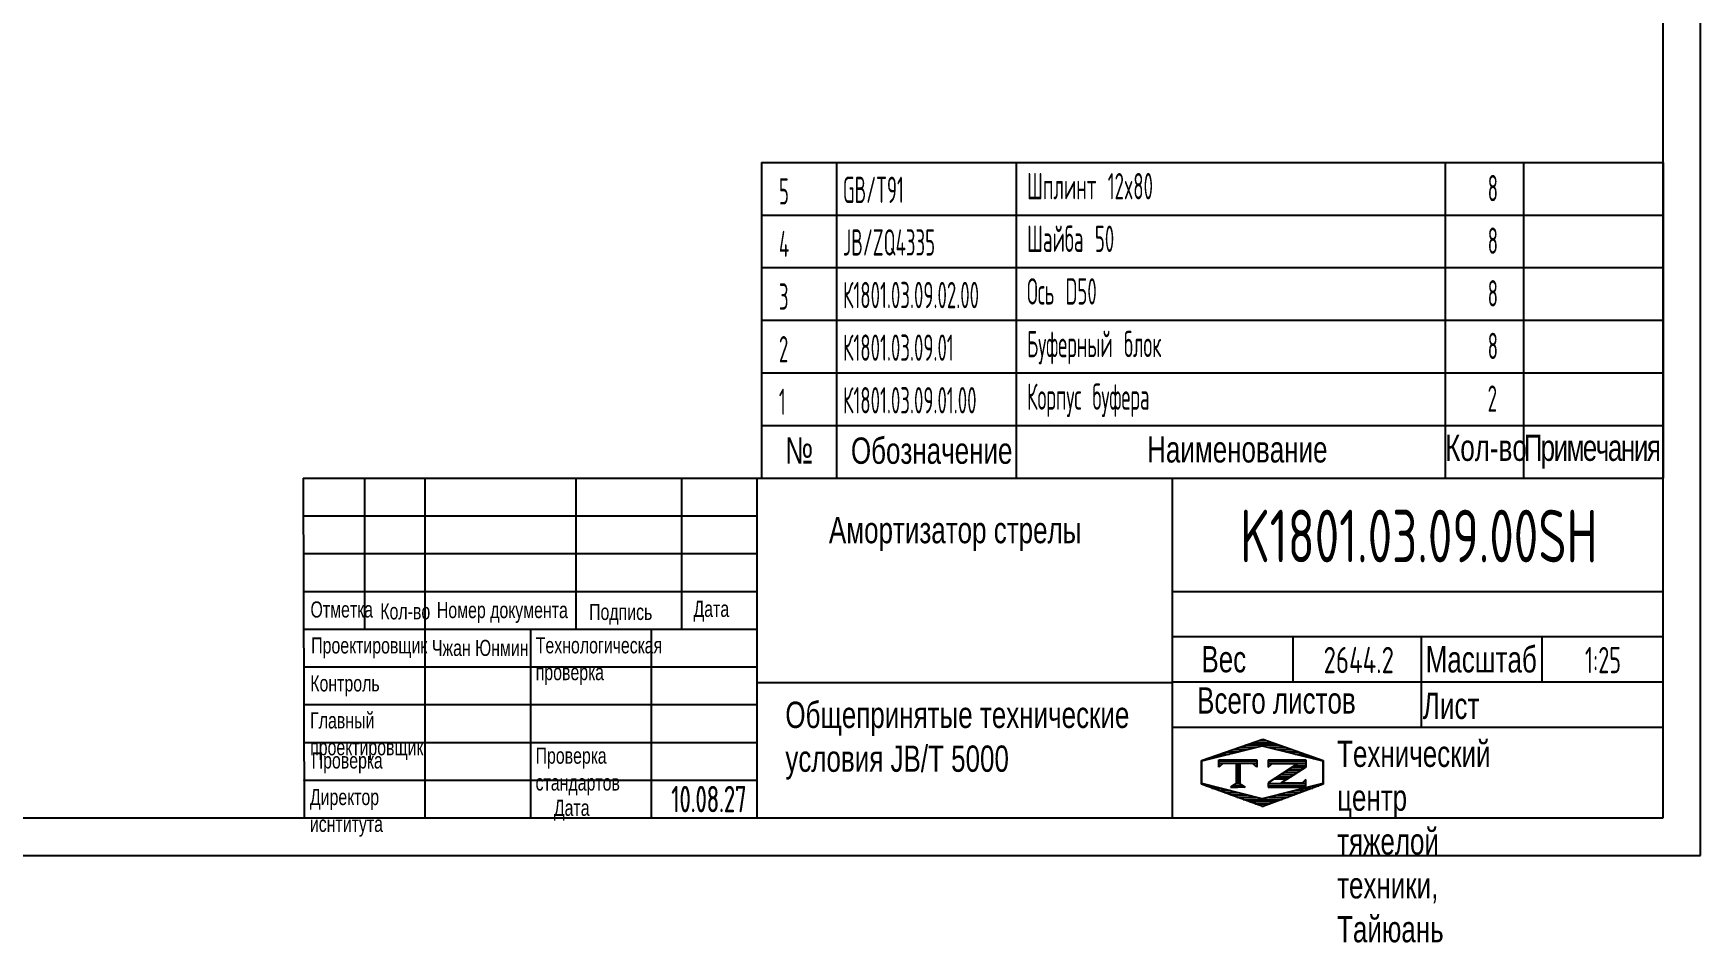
# Model space of a CAD drawing. Extents: x -460 to 10040, y 1734 to 9449.
# Drawn here: x 4493 to 10040, y 1734 to 4758 of the extents above; entities that cross this region are included whole.
import ezdxf
from ezdxf.enums import TextEntityAlignment as Align

# ---------------------------------------------------------------- set-up
doc = ezdxf.new("R2010")
doc.units = 0
doc.header["$LTSCALE"] = 250
doc.header["$MEASUREMENT"] = 0
doc.linetypes.add('G', pattern=[2, 1.25, -0.25, 0.25, -0.25])
doc.layers.get('0').update_dxf_attribs({"linetype": 'CONTINUOUS'})
for name, color, linetype in [('01', 7, 'CONTINUOUS'), ('02', 1, 'CONTINUOUS'), ('05', 4, 'G'), ('11', 3, 'CONTINUOUS'), ('THICK', 7, 'CONTINUOUS')]:
    doc.layers.add(name, color=color, linetype=linetype)
doc.styles.add('HZLIB', font='TXT.shx', dxfattribs={"width": 0.5, "height": 87.5})
doc.styles.get("Standard").update_dxf_attribs({"font": 'isocp.shx', "width": 0.707, "bigfont": 'intecad.shx'})

# ---------------------------------------------------------------- blocks, each defined once
blk = doc.blocks.new('*U473')
at = {"layer": '01'}
for points in [[(415, 5), (415, 292)], [(25, 5), (415, 5)]]:
    blk.add_lwpolyline(points, dxfattribs=at)
at = {"layer": '02'}
for points in [[(420, 0), (420, 297)], [(0, 0), (420, 0)]]:
    blk.add_lwpolyline(points, dxfattribs=at)
blk = doc.blocks.new('*X488')
at = {"color": 0}
for p, q in [((127.06, 7.8), (132.06, 7.8)), ((127.06, 7.5), (132.06, 7.5)), ((127.06, 7.2), (127.32, 7.2)), ((130.16, 6.9), (131.98, 6.9)), ((130.62, 7.2), (132.06, 7.2)), ((127.84, 5.4), (129.64, 5.4)), ((128.3, 5.7), (130.1, 5.7)), ((128.77, 6), (130.57, 6)), ((129.23, 6.3), (131.04, 6.3)), ((129.7, 6.6), (131.51, 6.6))]:
    blk.add_line(p, q, dxfattribs=at)
blk = doc.blocks.new('*X489')
at = {"color": 0}
for p, q in [((127.06, 4.8), (132.06, 4.8)), ((127.06, 4.5), (132.06, 4.5)), ((131.84, 5.1), (132.06, 5.1))]:
    blk.add_line(p, q, dxfattribs=at)
blk = doc.blocks.new('*X487')
at = {"color": 0}
for p, q in [((122.34, 4.5), (123.72, 4.5)), ((122.82, 4.8), (123.24, 4.8))]:
    blk.add_line(p, q, dxfattribs=at)
blk = doc.blocks.new('*X486')
at = {"color": 0}
for p, q in [((120.53, 7.8), (125.53, 7.8)), ((120.53, 7.5), (125.53, 7.5)), ((120.53, 7.2), (120.79, 7.2)), ((125.27, 7.2), (125.53, 7.2))]:
    blk.add_line(p, q, dxfattribs=at)
blk = doc.blocks.new('*X485')
at = {"color": 0}
for p, q in [((121.52, 9), (123.12, 9)), ((122.38, 9.3), (124.32, 9.3)), ((123.24, 9.6), (125.52, 9.6)), ((124.1, 9.9), (128.52, 9.9)), ((124.97, 10.2), (127.67, 10.2)), ((125.83, 10.5), (126.82, 10.5)), ((127.02, 9.6), (129.37, 9.6)), ((128.22, 9.3), (130.22, 9.3)), ((129.42, 9), (131.07, 9)), ((118.22, 7.8), (118.32, 7.8)), ((118.22, 7.5), (118.27, 7.5)), ((118.22, 7.2), (118.27, 7.2)), ((118.22, 6.9), (118.27, 6.9)), ((118.94, 8.1), (119.52, 8.1)), ((119.8, 8.4), (120.72, 8.4)), ((120.66, 8.7), (121.92, 8.7)), ((130.62, 8.7), (131.92, 8.7)), ((131.82, 8.4), (132.77, 8.4)), ((133.02, 8.1), (133.62, 8.1)), ((134.22, 7.8), (134.32, 7.8)), ((134.27, 7.5), (134.32, 7.5)), ((134.27, 7.2), (134.32, 7.2)), ((134.27, 6.9), (134.32, 6.9)), ((118.22, 6.6), (118.27, 6.6)), ((118.22, 6.3), (118.27, 6.3)), ((118.22, 6), (118.27, 6)), ((118.22, 5.7), (118.27, 5.7)), ((118.22, 5.4), (118.27, 5.4)), ((118.22, 5.1), (118.27, 5.1)), ((118.22, 4.8), (118.27, 4.8)), ((118.79, 4.5), (119.42, 4.5)), ((133.12, 4.5), (133.76, 4.5)), ((134.27, 6.6), (134.32, 6.6)), ((134.27, 6.3), (134.32, 6.3)), ((134.27, 6), (134.32, 6)), ((134.27, 5.7), (134.32, 5.7)), ((134.27, 5.4), (134.32, 5.4)), ((134.27, 5.1), (134.32, 5.1)), ((134.27, 4.8), (134.32, 4.8)), ((119.61, 4.2), (120.62, 4.2)), ((120.43, 3.9), (121.82, 3.9)), ((121.26, 3.6), (123.02, 3.6)), ((122.08, 3.3), (124.22, 3.3)), ((122.91, 3), (125.42, 3)), ((123.73, 2.7), (128.89, 2.7)), ((124.55, 2.4), (128.07, 2.4)), ((127.12, 3), (129.7, 3)), ((128.32, 3.3), (130.51, 3.3)), ((129.52, 3.6), (131.32, 3.6)), ((130.72, 3.9), (132.14, 3.9)), ((131.92, 4.2), (132.95, 4.2)), ((125.38, 2.1), (127.26, 2.1)), ((126.2, 1.8), (126.45, 1.8))]:
    blk.add_line(p, q, dxfattribs=at)

msp = doc.modelspace()

# ---------------------------------------------------------------- linework, layer by layer
for p, q in [((6915.01, 4329.33), (6915.01, 3279.33)), ((6915.01, 4329.33), (9915.01, 4329.33)), ((7165.01, 4329.33), (7165.01, 3279.33)), ((7762.93, 4329.33), (7762.93, 3279.33)), ((9190.08, 4329.33), (9190.08, 3279.33)), ((9450.83, 4329.33), (9450.83, 3279.33)), ((9915.01, 4329.33), (9915.01, 3279.33)), ((6915.01, 4154.33), (9915.01, 4154.33)), ((6915.01, 3979.33), (9915.01, 3979.33)), ((6915.01, 3804.33), (9915.01, 3804.33)), ((6915.01, 3629.33), (9915.01, 3629.33)), ((6915.01, 3454.33), (9915.01, 3454.33)), ((6915.01, 3279.33), (9915.01, 3279.33))]:
    msp.add_line(p, q)
at = {"layer": 'THICK'}
for p, q in [((5390.88, 3279.33), (5394.31, 2149.15)), ((5390.88, 3279.33), (9915.01, 3279.33)), ((5595.16, 3278.78), (5595.16, 3279.33)), ((5595.23, 2777.03), (5595.23, 3279.33)), ((5796.15, 2149.15), (5796.15, 3279.33)), ((6298.45, 2777.03), (6298.45, 3279.33)), ((6650.06, 2777.03), (6650.06, 3279.33)), ((6901.21, 2149.15), (6901.21, 3279.33)), ((8282.54, 2149.15), (8282.54, 3279.33)), ((9915.01, 2149.15), (9915.01, 3279.33)), ((5394.31, 2902.6), (6901.21, 2902.6)), ((8282.54, 2902.6), (9915.01, 2902.6)), ((5394.31, 2777.03), (6901.21, 2777.03)), ((6147.76, 2149.15), (6147.76, 2777.03)), ((6549.6, 2149.15), (6549.6, 2777.03)), ((8282.54, 2751.91), (9915.01, 2751.91)), ((8684.38, 2601.22), (8684.38, 2751.91)), ((9111.33, 2450.53), (9111.33, 2751.91)), ((9513.17, 2601.22), (9513.17, 2751.91)), ((6901.21, 2599.05), (8282.54, 2599.05)), ((8282.54, 2601.22), (9915.01, 2601.22)), ((8282.54, 2450.53), (9915.01, 2450.53)), ((5394.31, 2149.15), (9915.01, 2149.15))]:
    msp.add_line(p, q, dxfattribs=at)
at = {"layer": 'THICK', "color": 3}
for p, q in [((5394.31, 3153.75), (6901.21, 3153.75)), ((5394.31, 3028.18), (6901.21, 3028.18)), ((5394.31, 2651.45), (6901.21, 2651.45)), ((5394.31, 2525.88), (6901.21, 2525.88)), ((5394.31, 2400.3), (6901.21, 2400.3)), ((8379.28, 2340.18), (8582.84, 2411.08)), ((8380.6, 2338.58), (8581.52, 2388.81)), ((8581.52, 2388.81), (8782.44, 2338.58)), ((8582.84, 2411.08), (8783.75, 2340.18)), ((8379.28, 2261.22), (8379.28, 2340.18)), ((8380.6, 2263.24), (8380.6, 2338.58)), ((8437.34, 2317.41), (8437.34, 2342.52)), ((8437.34, 2342.52), (8562.91, 2342.52)), ((8449.89, 2329.96), (8437.34, 2317.41)), ((8550.35, 2329.96), (8449.89, 2329.96)), ((8494.63, 2330.08), (8494.63, 2261.2)), ((8500.12, 2330.08), (8500.12, 2261.2)), ((8506.4, 2330.08), (8506.4, 2261.2)), ((8562.91, 2317.41), (8550.35, 2329.96)), ((8562.91, 2342.52), (8562.91, 2317.41)), ((8601.36, 2342.52), (8601.36, 2317.41)), ((8601.36, 2342.52), (8726.94, 2342.52)), ((8601.36, 2317.41), (8613.92, 2329.96)), ((8700.25, 2329.96), (8601.36, 2265.98)), ((8613.92, 2329.96), (8700.25, 2329.96)), ((8726.94, 2342.52), (8726.94, 2317.41)), ((8782.44, 2338.58), (8782.44, 2263.24)), ((8783.75, 2340.18), (8783.75, 2261.22)), ((5394.31, 2274.73), (6901.21, 2274.73)), ((8662.6, 2276.47), (8643.41, 2264.19)), ((8726.94, 2317.65), (8662.6, 2276.47)), ((8726.94, 2276.75), (8714.38, 2264.19)), ((8726.94, 2251.63), (8726.94, 2276.75)), ((8582.84, 2187.1), (8379.28, 2261.22)), ((8581.52, 2213.01), (8380.6, 2263.24)), ((8500.12, 2266.94), (8475.79, 2251.63)), ((8475.79, 2251.63), (8500.12, 2251.63)), ((8500.12, 2266.94), (8524.45, 2251.63)), ((8524.45, 2251.63), (8500.12, 2251.63)), ((8782.44, 2263.24), (8581.52, 2213.01)), ((8783.75, 2261.22), (8582.84, 2187.1)), ((8601.36, 2265.98), (8601.36, 2251.63)), ((8601.36, 2251.63), (8726.94, 2251.63)), ((8714.38, 2264.19), (8643.41, 2264.19))]:
    msp.add_line(p, q, dxfattribs=at)
for p in [(5394.31, 2274.73), (5394.31, 2149.15)]:
    msp.add_point(p, dxfattribs=at)

# ---------------------------------------------------------------- block references
at = {"layer": '02', "xscale": 25, "yscale": 25, "zscale": 25}
msp.add_blockref('*U473', (-459.99, 2024.15), dxfattribs=at)
at = {"layer": 'THICK', "color": 3, "xscale": 25.11503408540739, "yscale": 25.11503408540693, "zscale": 25.11503408540679}
for name in ['*X485', '*X486', '*X488', '*X487', '*X489']:
    msp.add_blockref(name, (5410.19, 2143.02), dxfattribs=at)

# ---------------------------------------------------------------- texts
at = {"style": 'HZLIB', "width": 0.5}
for s, p in [('5', (6973.35, 4189.33)), ('GB/T91', (7186.33, 4194.37)), ('Шплинт 12x80', (7798.88, 4206.43)), ('8', (9331.4, 4200.04)), ('JB/ZQ4335', (7186.33, 4019.37)), ('Шайба 50', (7798.88, 4031.43)), ('8', (9331.4, 4025.04)), ('4', (6973.35, 4014.33)), ('Ось D50', (7798.88, 3856.43)), ('3', (6973.35, 3839.33)), ('К1801.03.09.02.00', (7186.33, 3844.37)), ('8', (9331.4, 3850.04)), ('2', (6973.35, 3664.33)), ('К1801.03.09.01', (7186.33, 3669.37)), ('Буферный блок', (7798.88, 3681.44)), ('8', (9331.4, 3675.04)), ('1', (6973.35, 3489.33)), ('К1801.03.09.01.00', (7186.33, 3494.38)), ('Корпус буфера', (7798.88, 3506.44)), ('2', (9331.4, 3500.04))]:
    msp.add_text(s, height=87.5, dxfattribs=at).set_placement(p)
at = {"layer": '01', "attachment_point": 1}
for s, insert, char_height in [('{\\fArial|b0|i0|c204|p34;Отметка}', (5414.82, 2869.14), 53.5516), ('{\\fArial|b0|i0|c204|p34;Кол-во}', (5647.05, 2862.98), 53.5516), ('{\\fArial|b0|i0|c204|p34;Номер документа}', (5835.17, 2867.1), 53.5516), ('{\\fArial|b0|i0|c204|p34;Подпись}', (6341.71, 2860.93), 53.5516), ('{\\fArial|b0|i0|c204|p34;Дата}', (6689.03, 2871.2), 53.5516), ('{\\fArial|b0|i0|c204|p34;Проектировщик}', (5417.17, 2749.52), 53.5516), ('{\\fArial|b0|i0|c204|p34;\\C3;Чжан Юнмин}', (5818.73, 2741.3), 53.5516), ('{\\fArial|b0|i0|c204|p34;Технологическая\\Pпроверка}', (6164.21, 2749.93), 53.5516), ('{\\fArial|b0|i0|c204|p34;Вес}', (8379, 2720.73), 87.4676), ('{\\fArial|b0|i0|c204|p34;Контроль}', (5414.1, 2623.39), 53.5516), ('{\\fArial|b0|i0|c204|p34;Главный\\Pпроектировщик}', (5413.62, 2500.13), 53.5516), ('{\\fArial|b0|i0|c204|p34;Проверка}', (5418.86, 2366.94), 53.5516), ('{\\fArial|b0|i0|c204|p34;Проверка\\Pстандартов}', (6163.7, 2382.85), 53.5516), ('{\\fArial|b0|i0|c204|p34;Директор\\Pиснтитута}', (5412.8, 2245.27), 53.5516), ('{\\fArial|b0|i0|c204|p34;Дата}', (6224.54, 2209.48), 53.5516)]:
    msp.add_mtext(s, dxfattribs=dict(at, insert=insert, char_height=char_height))
at = {"layer": '01', "insert": (8830.4, 2406.14), "char_height": 87.4676, "width": 4.1104, "attachment_point": 1}
msp.add_mtext('{\\fArial|b0|i0|c204|p34;Технический центр\\Pтяжелой техники, Тайюань}', dxfattribs=at)
at = {"layer": '02', "char_height": 87.5, "width": 3.2891, "attachment_point": 1}
for s, insert in [('{\\fArial|b0|i0|c204|p34;\\C0;№}', (6994.29, 3415.2)), ('{\\fArial|b0|i0|c204|p34;\\C0;Наименование}', (8198.5, 3418.71))]:
    msp.add_mtext(s, dxfattribs=dict(at, insert=insert))
at = {"layer": '02', "char_height": 87.5, "attachment_point": 1}
for s, insert in [('{\\fArial|b0|i0|c204|p34;\\C0;Обозначение}', (7212.9, 3414.31)), ('{\\fArial|b0|i0|c204|p34;\\C0;Кол-во}', (9190.08, 3424.06)), ('{\\fArial|b0|i0|c204|p34;\\T0.9;\\C0;Примечания}', (9451.67, 3424.06)), ('{\\fArial|b0|i0|c204|p34;\\C3;Амортизатор стрелы}', (7139.68, 3150.15)), ('{\\fArial|b0|i0|c204|p34;\\C0;Общепринятые технические\\Pусловия \\fArial|b0|i0|c0|p34;JB/T 5000}', (6994.78, 2535.74))]:
    msp.add_mtext(s, dxfattribs=dict(at, insert=insert))
at = {"layer": '05', "char_height": 87.5026, "attachment_point": 1}
for s, insert in [('{\\fArial|b0|i0|c204|p34;\\C0;Масштаб}', (9125.14, 2720.31)), ('{\\fArial|b0|i0|c204|p34;\\C0;Всего листов}', (8364.55, 2583.53)), ('{\\fArial|b0|i0|c204|p34;\\C0;Лист}', (9115.85, 2565.77))]:
    msp.add_mtext(s, dxfattribs=dict(at, insert=insert))
at = {"layer": '11'}
for s, height, width, p, p2 in [('K1801.03.09.00SH', 175, 0.696133, (8508.11, 2999.15), (9696.92, 2999.15)), ('2644.2', 87.5, 0.684469, (8785.42, 2630.4), (9019.6, 2630.4)), ('1:25', 87.5, 0.656293, (9654.96, 2630.4), (9775.06, 2630.4)), ('10.08.27', 87.503, 0.642055, (6614.91, 2167.9), (6864.92, 2167.9)), ('10.08.27', 87.5, 0.642055, (6615.01, 2167.9), (6865.01, 2167.9)), ('10.08.27', 87.468, 0.642055, (6616.23, 2167.9), (6866.14, 2167.9))]:
    msp.add_text(s, height=height, dxfattribs=dict(at, width=width)).set_placement(p, p2, align=Align.FIT)

doc.saveas('drawing.dxf')
